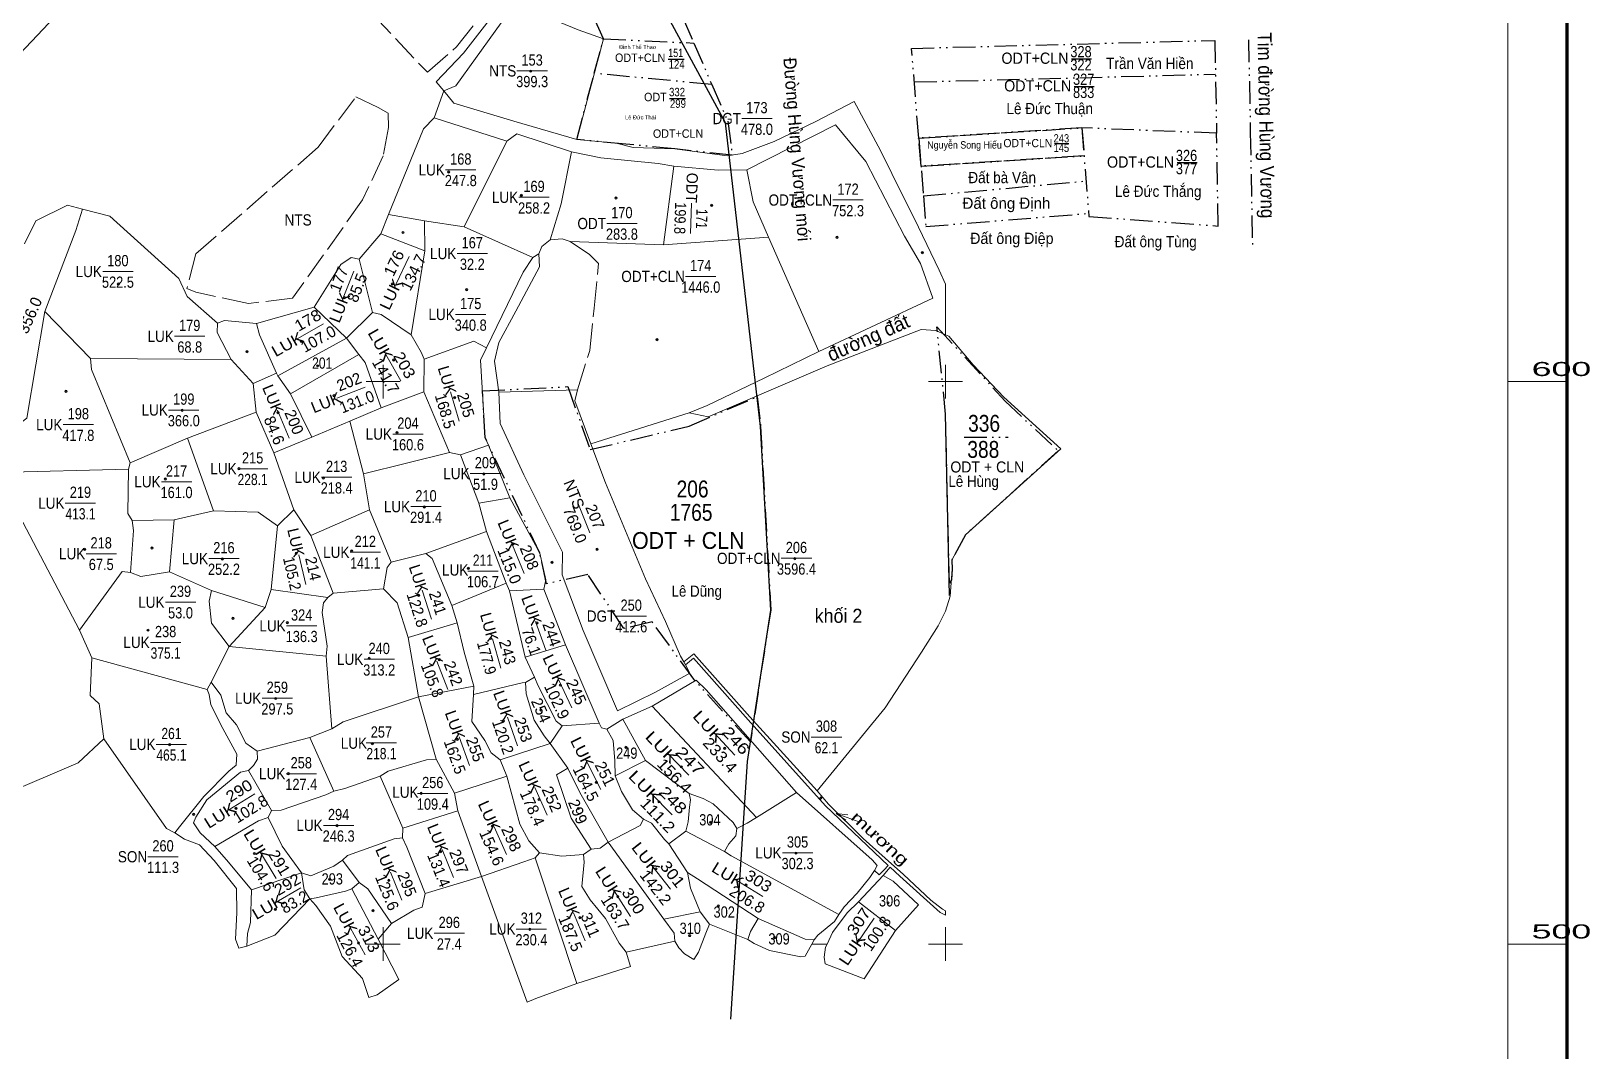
# Model space of a CAD drawing. Header units: metres. Extents: x 550890 to 551618, y 1839259 to 1840146.
# Drawn here: x 551337.4 to 551614.6, y 1839481 to 1839662.3 of the extents above; entities that cross this region are included whole.
import ezdxf
from ezdxf.enums import TextEntityAlignment as Align

# ---------------------------------------------------------------- set-up
doc = ezdxf.new("R2010")
doc.units = ezdxf.units.M
doc.header["$LTSCALE"] = 0.8
doc.header["$PDMODE"] = 32
doc.header["$PDSIZE"] = 0.4
doc.linetypes.add('DASH_DOUBLE_DOT', pattern=[9.2, 5, -1.2, 0.3, -1.2, 0.3, -1.2])
doc.linetypes.add('LONG_DASHED', pattern=[7.5, 6, -1.5])
for name, color, linetype, lineweight in [('10', 7, 'Continuous', 13), ('13', 7, 'Continuous', 13), ('18', 7, 'Continuous', 13), ('2', 7, 'DASH_DOUBLE_DOT', 25), ('23', 7, 'Continuous', 13), ('24', 7, 'Continuous', 13), ('31', 7, 'Continuous', 13), ('33', 7, 'LONG_DASHED', 13), ('49', 7, 'Continuous', 25), ('63', 7, 'Continuous', 13)]:
    doc.layers.add(name, color=color, linetype=linetype, lineweight=lineweight)
doc.layers.add('4', color=7, linetype='Continuous')
doc.layers.add('48', color=7, linetype='Continuous')

msp = doc.modelspace()

# ---------------------------------------------------------------- linework, layer by layer
at = {"layer": '10'}
for p, q in [((551422, 1839642.76), (551414.43, 1839627.53)), ((551449.83, 1839624.33), (551451.68, 1839638.31)), ((551400.95, 1839629.7), (551399.59, 1839626.3)), ((551400.95, 1839629.7), (551407.33, 1839628.6)), ((551407.33, 1839628.6), (551407.4, 1839623.29)), ((551414.43, 1839627.53), (551407.33, 1839628.6)), ((551399.59, 1839626.3), (551395.76, 1839621.79)), ((551407.4, 1839623.29), (551399.59, 1839626.3)), ((551426.62, 1839622.09), (551414.43, 1839627.53)), ((551404.97, 1839608.34), (551407.4, 1839623.29)), ((551449.83, 1839624.33), (551468.55, 1839625.72)), ((551477.47, 1839605.39), (551468.55, 1839625.72)), ((551398.09, 1839612.27), (551395.76, 1839621.79)), ((551339.86, 1839612.48), (551347.97, 1839604.1)), ((551387.71, 1839613.22), (551377.47, 1839610.35)), ((551387.71, 1839613.22), (551393.46, 1839607.75)), ((551393.46, 1839607.75), (551398.09, 1839612.27)), ((551393.46, 1839607.75), (551381.25, 1839601.06)), ((551393.46, 1839607.75), (551395.68, 1839604.8)), ((551347.97, 1839604.1), (551372.99, 1839603.91)), ((551376.88, 1839599.67), (551372.99, 1839603.91)), ((551395.68, 1839604.8), (551383.53, 1839597.82)), ((551407.3, 1839603.97), (551407.25, 1839598.18)), ((551381.25, 1839601.06), (551381.04, 1839601.51)), ((551381.25, 1839601.06), (551383.53, 1839597.82)), ((551407.25, 1839598.18), (551399.66, 1839595.37)), ((551411.81, 1839587.39), (551407.25, 1839598.18)), ((551383.53, 1839597.82), (551387.29, 1839590.16)), ((551399.66, 1839595.37), (551394.07, 1839592.98)), ((551377.4, 1839594.57), (551365.21, 1839589.97)), ((551377.4, 1839594.57), (551380.55, 1839587.36)), ((551394.07, 1839592.98), (551387.29, 1839590.16)), ((551396.51, 1839583.59), (551394.07, 1839592.98)), ((551454.4, 1839594.48), (551436.91, 1839588.94)), ((551365.21, 1839589.97), (551355.02, 1839585.58)), ((551369.82, 1839577.02), (551365.21, 1839589.97)), ((551380.55, 1839587.36), (551387.29, 1839590.16)), ((551384.1, 1839577.24), (551380.55, 1839587.36)), ((551396.51, 1839583.59), (551411.81, 1839587.39)), ((551411.81, 1839587.39), (551413.76, 1839586.96)), ((551413.76, 1839586.96), (551418.74, 1839588.73)), ((551354.74, 1839584.43), (551331.27, 1839583.86)), ((551355.02, 1839585.58), (551354.74, 1839584.43)), ((551413.76, 1839586.96), (551416.99, 1839578.4)), ((551331.27, 1839583.86), (551345.98, 1839555.8)), ((551396.51, 1839583.59), (551397.59, 1839577.23)), ((551416.99, 1839578.4), (551422.51, 1839579.34)), ((551381.19, 1839574.36), (551384.1, 1839577.24)), ((551387.13, 1839572.63), (551384.1, 1839577.24)), ((551397.59, 1839577.23), (551387.13, 1839572.63)), ((551401.45, 1839567.92), (551397.59, 1839577.23)), ((551416.99, 1839578.4), (551418.35, 1839573.34)), ((551362, 1839566.2), (551362.84, 1839575.42)), ((551381.19, 1839574.36), (551380.09, 1839563.04)), ((551418.35, 1839573.34), (551407.61, 1839569.45)), ((551418.35, 1839573.34), (551421.85, 1839564.16)), ((551391.1, 1839562.41), (551387.13, 1839572.63)), ((551401.45, 1839567.92), (551407.61, 1839569.45)), ((551369.46, 1839562.85), (551362, 1839566.2)), ((551379, 1839559.84), (551369.46, 1839562.85)), ((551379, 1839559.84), (551380.09, 1839563.04)), ((551380.09, 1839563.04), (551390.17, 1839561.64)), ((551421.85, 1839564.16), (551412.2, 1839560.2)), ((551421.85, 1839564.16), (551422.47, 1839562.83)), ((551422.47, 1839562.83), (551428.57, 1839563.1)), ((551372.6, 1839552.89), (551379, 1839559.84)), ((551412.2, 1839560.2), (551413.18, 1839557.12)), ((551413.18, 1839557.12), (551404.47, 1839554.5)), ((551406.31, 1839543.96), (551404.47, 1839554.5)), ((551389.87, 1839551.2), (551390.87, 1839538.28)), ((551432.41, 1839553.19), (551425.23, 1839551.03)), ((551416.11, 1839545.84), (551406.31, 1839543.96)), ((551416.06, 1839544.39), (551416.11, 1839545.84)), ((551426.89, 1839547.44), (551425.31, 1839546.5)), ((551406.31, 1839543.96), (551409.43, 1839532.9)), ((551446.65, 1839532.63), (551442.6, 1839540)), ((551466.38, 1839522.51), (551447.84, 1839542.32)), ((551438.44, 1839539.29), (551431.83, 1839538.79)), ((551377.57, 1839534.32), (551386.95, 1839536.76)), ((551429.72, 1839535.68), (551420.79, 1839532.77)), ((551409.43, 1839532.9), (551412.69, 1839526.85)), ((551420.79, 1839532.77), (551422.02, 1839529.84)), ((551446.65, 1839532.63), (551441.23, 1839529.91)), ((551454.44, 1839526.8), (551446.65, 1839532.63)), ((551380.17, 1839523.77), (551376.06, 1839530.88)), ((551403.52, 1839520.63), (551399.49, 1839529.86)), ((551412.69, 1839526.85), (551422.02, 1839529.84)), ((551473.52, 1839526.94), (551466.38, 1839522.51)), ((551379.55, 1839522.5), (551380.17, 1839523.77)), ((551417.5, 1839511.99), (551413.3, 1839523.72)), ((551403.52, 1839520.63), (551403.43, 1839518.9)), ((551449.89, 1839504.42), (551439.99, 1839518.11)), ((551450.81, 1839517.85), (551453.84, 1839520.1)), ((551454.1, 1839512.7), (551450.81, 1839517.85)), ((551453.84, 1839520.1), (551460.69, 1839516.44)), ((551427.78, 1839516.24), (551427.01, 1839515.36)), ((551427.01, 1839515.36), (551434.45, 1839493.02)), ((551435.64, 1839515.91), (551436.97, 1839516.86)), ((551385.48, 1839512.66), (551376.58, 1839509.62)), ((551399.14, 1839500.85), (551394.44, 1839509.81)), ((551407.46, 1839509), (551417.5, 1839511.99)), ((551386.95, 1839508.07), (551386.97, 1839508.07)), ((551449.89, 1839504.42), (551456.4, 1839505.75)), ((551458.06, 1839503.52), (551456.4, 1839505.75)), ((551399.14, 1839500.85), (551401.46, 1839503.69)), ((551464.83, 1839500.82), (551458.06, 1839503.52)), ((551443.23, 1839498.59), (551451.86, 1839500.51))]:
    msp.add_line(p, q, dxfattribs=at)
for points in [[(551400.95, 1839629.7), (551407.2, 1839644.98), (551409.07, 1839646.92)], [(551433.49, 1839640.85), (551431.67, 1839631.63), (551429.69, 1839625.21)], [(551464.7, 1839637.69), (551465.8, 1839632), (551468.55, 1839625.72)], [(551336.22, 1839624.53), (551338.22, 1839628.57), (551343.9, 1839631.36), (551346.55, 1839630.67)], [(551339.86, 1839612.48), (551345.35, 1839626.86), (551346.55, 1839630.67)], [(551346.55, 1839630.67), (551351.4, 1839629.4), (551363.64, 1839618.35), (551365.18, 1839615.15), (551370.57, 1839610.39)], [(551449.83, 1839624.33), (551433.26, 1839624.92), (551431.85, 1839625.38)], [(551395.76, 1839621.79), (551394.34, 1839622.05), (551392.45, 1839620.86), (551387.71, 1839613.22)], [(551325.88, 1839592.87), (551334.41, 1839591.78), (551336.62, 1839593.51), (551339.86, 1839612.48)], [(551398.09, 1839612.27), (551399.67, 1839611.97), (551404.97, 1839608.34)], [(551372.99, 1839603.91), (551370.46, 1839608.74), (551370.57, 1839610.39)], [(551370.57, 1839610.39), (551371.79, 1839610.87), (551377.47, 1839610.35)], [(551377.47, 1839610.35), (551377.99, 1839608.35), (551381.04, 1839601.51)], [(551404.97, 1839608.34), (551406.78, 1839605.24), (551407.3, 1839603.97)], [(551418.38, 1839606.04), (551416.11, 1839607.19), (551407.3, 1839603.97)], [(551355.02, 1839585.58), (551348.16, 1839602.15), (551347.97, 1839604.1)], [(551399.66, 1839595.37), (551396.79, 1839603.41), (551395.68, 1839604.8)], [(551381.04, 1839601.51), (551376.88, 1839599.67), (551377.4, 1839594.57)], [(551477.15, 1839527.27), (551489.25, 1839542.01), (551495.74, 1839551.89), (551498.68, 1839556.6), (551500.01, 1839559.2), (551500.85, 1839561.85), (551501.21, 1839566.68), (551501.11, 1839568.25), (551503.56, 1839572.78), (551520.48, 1839588.08)], [(551354.74, 1839584.43), (551354.61, 1839576.54), (551355.35, 1839575.29)], [(551355.35, 1839575.29), (551362.84, 1839575.42), (551369.82, 1839577.02)], [(551381.19, 1839574.36), (551377.78, 1839576.79), (551369.82, 1839577.02)], [(551355.09, 1839566.08), (551355.62, 1839573.55), (551355.35, 1839575.29)], [(551400.06, 1839563.18), (551400.73, 1839566.95), (551401.45, 1839567.92)], [(551407.61, 1839569.45), (551408.74, 1839568.55), (551412.2, 1839560.2)], [(551355.09, 1839566.08), (551353.62, 1839566.23), (551345.98, 1839555.8)], [(551362, 1839566.2), (551356.91, 1839565.33), (551355.09, 1839566.08)], [(551372.6, 1839552.89), (551369.48, 1839557.07), (551369.05, 1839560.98), (551369.46, 1839562.85)], [(551400.06, 1839563.18), (551391.1, 1839562.41), (551390.17, 1839561.64)], [(551400.06, 1839563.18), (551402.49, 1839560.67), (551404.47, 1839554.5)], [(551426.89, 1839547.44), (551425.23, 1839551.03), (551422.47, 1839562.83)], [(551390.17, 1839561.64), (551389.42, 1839560.69), (551389.14, 1839558.98), (551390.07, 1839552.98), (551389.87, 1839551.2)], [(551413.18, 1839557.12), (551414.43, 1839551.92), (551416.11, 1839545.84)], [(551345.98, 1839555.8), (551348.21, 1839550.92), (551368.72, 1839545.25)], [(551369.41, 1839546.54), (551372.6, 1839552.89), (551389.87, 1839551.2)], [(551348.21, 1839550.92), (551347.93, 1839544.18), (551349.51, 1839542.69), (551350.33, 1839536.47)], [(551416.06, 1839544.39), (551424.72, 1839546.43), (551425.31, 1839546.5)], [(551425.31, 1839546.5), (551425.42, 1839544.5), (551426.84, 1839539.81), (551428.61, 1839537.01), (551429.72, 1839535.68)], [(551431.83, 1839538.79), (551430.76, 1839539.66), (551427.59, 1839545.9), (551426.89, 1839547.44)], [(551390.87, 1839538.28), (551392.92, 1839539.5), (551406.31, 1839543.96)], [(551416.06, 1839544.39), (551415.8, 1839539.59), (551418.1, 1839536.22), (551419.22, 1839533.99), (551420.79, 1839532.77)], [(551390.87, 1839538.28), (551386.95, 1839536.76), (551391.26, 1839527.2)], [(551431.83, 1839538.79), (551429.72, 1839535.68), (551432.84, 1839531.27)], [(551441.23, 1839529.91), (551441.19, 1839532.6), (551440.91, 1839536.18), (551439.79, 1839538.21)], [(551319.71, 1839522.27), (551332.62, 1839526.6), (551345.79, 1839532.24), (551350.33, 1839536.47)], [(551362.95, 1839519.77), (551361.49, 1839520.57), (551350.33, 1839536.47)], [(551399.49, 1839529.86), (551400.91, 1839530.72), (551407.73, 1839532.74), (551409.43, 1839532.9)], [(551391.26, 1839527.2), (551393.16, 1839527.69), (551399.49, 1839529.86)], [(551422.02, 1839529.84), (551424.3, 1839521.33), (551425.93, 1839518.34), (551427.78, 1839516.24)], [(551432.84, 1839531.27), (551430.83, 1839530.11), (551433.41, 1839522.36), (551436.97, 1839516.86)], [(551439.99, 1839518.11), (551434.99, 1839526.94), (551432.84, 1839531.27)], [(551441.23, 1839529.91), (551442.38, 1839527.12), (551444.36, 1839523.85), (551446.29, 1839522.22)], [(551380.17, 1839523.77), (551381.88, 1839523.83), (551389.8, 1839526.52), (551391.26, 1839527.2)], [(551412.69, 1839526.85), (551413.3, 1839523.72), (551403.52, 1839520.63)], [(551454.44, 1839526.8), (551454.68, 1839525.67), (551454.46, 1839524.34), (551454.25, 1839521.76), (551453.84, 1839520.1)], [(551462.88, 1839520.58), (551462.25, 1839521.63), (551458.7, 1839524.96), (551456.89, 1839525.87), (551454.44, 1839526.8)], [(551379.55, 1839522.5), (551377.84, 1839521.91), (551370.06, 1839517.34)], [(551379.55, 1839522.5), (551382.04, 1839517.44), (551385.48, 1839512.66)], [(551446.29, 1839522.22), (551445.69, 1839521.09), (551439.99, 1839518.11)], [(551450.81, 1839517.85), (551450.05, 1839518.62), (551447.73, 1839521.52), (551446.29, 1839522.22)], [(551462.88, 1839520.58), (551462.73, 1839519.24), (551461.47, 1839517.85), (551460.69, 1839516.44)], [(551462.88, 1839520.58), (551464.74, 1839521.49), (551466.38, 1839522.51)], [(551403.43, 1839518.9), (551401.98, 1839518.73), (551393.68, 1839515.74), (551392.78, 1839514.92)], [(551407.46, 1839509), (551404.24, 1839517.21), (551403.43, 1839518.9)], [(551439.99, 1839518.11), (551438.59, 1839517.06), (551436.97, 1839516.86)], [(551427.01, 1839515.36), (551425.01, 1839514.62), (551417.5, 1839511.99)], [(551435.64, 1839515.91), (551431.77, 1839515.61), (551427.78, 1839516.24)], [(551443.23, 1839498.59), (551441.97, 1839500.19), (551439.52, 1839504.55), (551436.81, 1839507.87), (551435.31, 1839510.22), (551435.75, 1839514.58), (551435.64, 1839515.91)], [(551481.02, 1839505.24), (551461.9, 1839515.72), (551460.69, 1839516.44)], [(551392.78, 1839514.92), (551391.25, 1839513.85), (551387.16, 1839512.12), (551385.48, 1839512.66)], [(551386.97, 1839508.07), (551385.98, 1839509.64), (551385.48, 1839512.66)], [(551392.78, 1839514.92), (551395.75, 1839510.97), (551394.44, 1839509.81)], [(551456.4, 1839505.75), (551454.65, 1839509.94), (551454.1, 1839512.7)], [(551466.7, 1839504.57), (551455.89, 1839511.59), (551454.1, 1839512.7)], [(551386.97, 1839508.07), (551388.1, 1839508.24), (551393.3, 1839509.43), (551394.44, 1839509.81)], [(551401.46, 1839503.69), (551397.26, 1839509.85), (551395.75, 1839510.97)], [(551417.5, 1839511.99), (551425.61, 1839489.7), (551427.17, 1839490.32), (551434.45, 1839493.02)], [(551375.74, 1839499.62), (551380.76, 1839501.57), (551386.95, 1839508.07)], [(551399.14, 1839500.85), (551402.79, 1839493.72), (551398.92, 1839490.95), (551397.44, 1839490.49), (551396.88, 1839492.31), (551396.35, 1839493.91), (551392.71, 1839497.8), (551390.61, 1839503.16), (551388.01, 1839506.87), (551386.95, 1839508.07)], [(551407.46, 1839509), (551406.95, 1839506.57), (551405.43, 1839506.01), (551401.46, 1839503.69)], [(551495.19, 1839506.96), (551491.1, 1839502.4), (551484.53, 1839507.52)], [(551451.86, 1839500.51), (551451.75, 1839501.93), (551449.89, 1839504.42)], [(551464.83, 1839500.82), (551465.3, 1839502.22), (551466.7, 1839504.57)], [(551476.67, 1839500.76), (551475.02, 1839500.85), (551466.7, 1839504.57)], [(551451.86, 1839500.51), (551452.58, 1839499.34), (551453.56, 1839498.29), (551455.23, 1839497.24), (551456.07, 1839498.58), (551457.37, 1839501.97), (551458.06, 1839503.52)], [(551491.1, 1839502.4), (551485.53, 1839493.82), (551478.6, 1839496.5)], [(551443.23, 1839498.59), (551443.97, 1839495.99), (551434.45, 1839493.02)], [(551475.07, 1839497.85), (551474.26, 1839497.71), (551468.73, 1839498.87), (551465.97, 1839500.08), (551464.83, 1839500.82)]]:
    msp.add_lwpolyline(points, dxfattribs=at)
at = {"layer": '13'}
for p, q in [((551423.8, 1839655.26), (551429.2, 1839655.26)), ((551463.77, 1839646.78), (551469.17, 1839646.78)), ((551411.11, 1839637.66), (551416.51, 1839637.66)), ((551424.14, 1839632.78), (551429.54, 1839632.78)), ((551454.82, 1839631.74), (551454.64, 1839626.34)), ((551479.97, 1839632.3), (551485.37, 1839632.3)), ((551439.76, 1839628.13), (551445.16, 1839628.13)), ((551402.29, 1839617.38), (551404.63, 1839622.25)), ((551413.16, 1839622.78), (551418.56, 1839622.78)), ((551350.14, 1839619.59), (551355.54, 1839619.59)), ((551392.8, 1839614.61), (551394.77, 1839619.64)), ((551453.78, 1839618.71), (551459.18, 1839618.71)), ((551384.7, 1839607.63), (551389.4, 1839610.29)), ((551412.87, 1839611.95), (551418.27, 1839611.95)), ((551362.91, 1839608.06), (551368.31, 1839608.06)), ((551400.5, 1839604.83), (551403.15, 1839600.12)), ((551391.75, 1839597.05), (551396.78, 1839599.03)), ((551412, 1839598.18), (551413.53, 1839593)), ((551361.85, 1839594.96), (551367.25, 1839594.96)), ((551381.2, 1839594.95), (551383.27, 1839589.96)), ((551343.1, 1839592.36), (551348.5, 1839592.36)), ((551401.71, 1839590.68), (551407.11, 1839590.68)), ((551374.08, 1839584.51), (551379.48, 1839584.51)), ((551360.56, 1839582.2), (551365.96, 1839582.2)), ((551389.04, 1839583.01), (551394.44, 1839583.01)), ((551415.5, 1839583.66), (551420.9, 1839583.66)), ((551343.47, 1839578.4), (551348.87, 1839578.4)), ((551404.93, 1839577.78), (551410.33, 1839577.78)), ((551434.71, 1839578.13), (551436.74, 1839573.13)), ((551423.03, 1839570.9), (551425.08, 1839565.9)), ((551347.17, 1839569.4), (551352.57, 1839569.4)), ((551369, 1839568.55), (551374.4, 1839568.55)), ((551385.01, 1839569.18), (551386.23, 1839563.92)), ((551394.14, 1839569.66), (551399.54, 1839569.66)), ((551470.8, 1839568.59), (551476.2, 1839568.59)), ((551415.04, 1839566.33), (551420.44, 1839566.33)), ((551406.94, 1839562.94), (551408.6, 1839557.8)), ((551361.27, 1839560.8), (551366.67, 1839560.8)), ((551382.81, 1839556.59), (551388.21, 1839556.59)), ((551427.12, 1839557.35), (551428.95, 1839552.27)), ((551441.42, 1839558.32), (551446.82, 1839558.32)), ((551419.45, 1839554.28), (551420.9, 1839549.07)), ((551358.63, 1839553.64), (551364.03, 1839553.64)), ((551396.6, 1839550.64), (551402, 1839550.64)), ((551409.55, 1839550.31), (551411.51, 1839545.28)), ((551431.27, 1839546.9), (551433.55, 1839542)), ((551378.48, 1839543.72), (551383.88, 1839543.72)), ((551422.09, 1839540.37), (551423.88, 1839535.27)), ((551458.88, 1839537.56), (551462.52, 1839533.57)), ((551359.65, 1839535.51), (551365.05, 1839535.51)), ((551397, 1839535.77), (551402.4, 1839535.77)), ((551413.52, 1839536.87), (551415.33, 1839531.78)), ((551476.14, 1839536.81), (551481.54, 1839536.81)), ((551436.29, 1839532.29), (551438.71, 1839527.46)), ((551450.61, 1839533.88), (551454.38, 1839530.01)), ((551382.74, 1839530.3), (551388.14, 1839530.3)), ((551372.59, 1839523.87), (551377.17, 1839526.73)), ((551406.13, 1839526.79), (551411.53, 1839526.79)), ((551426.95, 1839527.87), (551429.16, 1839522.94)), ((551447.62, 1839526.86), (551451.38, 1839522.99)), ((551389.39, 1839521.11), (551394.79, 1839521.11)), ((551419.74, 1839520.82), (551421.95, 1839515.9)), ((551358.17, 1839515.54), (551363.57, 1839515.54)), ((551378.18, 1839516.31), (551380.98, 1839511.69)), ((551410.5, 1839516.83), (551412.52, 1839511.82)), ((551470.99, 1839516.22), (551476.39, 1839516.22)), ((551401.29, 1839512.8), (551403.33, 1839507.8)), ((551447.79, 1839513.99), (551451.12, 1839509.74)), ((551380.7, 1839507.29), (551385.36, 1839510.01)), ((551441.06, 1839509.44), (551443.96, 1839504.89)), ((551462.9, 1839511.31), (551467.5, 1839508.48)), ((551433.85, 1839505.54), (551435.94, 1839500.56)), ((551484.31, 1839500.14), (551487.33, 1839504.62)), ((551394.22, 1839502.84), (551396.78, 1839498.09)), ((551409.06, 1839501.92), (551414.46, 1839501.92)), ((551423.67, 1839502.67), (551429.07, 1839502.67))]:
    msp.add_line(p, q, dxfattribs=at)
for p in [(551426.22, 1839655.2), (551411.67, 1839637.29), (551424.59, 1839633.13), (551441.4, 1839632.64), (551458.42, 1839631.36), (551403.52, 1839626.52), (551480.71, 1839625.65), (551495.9, 1839622.92), (551352.92, 1839617.37), (551401.64, 1839617.38), (551393.11, 1839614.94), (551414.84, 1839616.36), (551385.46, 1839607.18), (551448.71, 1839607.45), (551375.8, 1839605.31), (551401.86, 1839603.87), (551388.34, 1839602.82), (551343.6, 1839598.26), (551391.28, 1839597.53), (551412.7, 1839597.14), (551364.26, 1839594.9), (551381.3, 1839594.48), (551402.46, 1839590.93), (551374.35, 1839584.53), (551361.26, 1839582.68), (551389.38, 1839582.87), (551417.91, 1839583.6), (551407.34, 1839577.72), (551346.91, 1839570.2), (551358.89, 1839570.41), (551423.08, 1839571.14), (551438.05, 1839570.21), (551371.41, 1839568.48), (551384.53, 1839569.49), (551394.42, 1839569.87), (551430.04, 1839567.89), (551473.21, 1839568.52), (551415.15, 1839566.81), (551406.31, 1839562.02), (551373.3, 1839557.9), (551382.98, 1839557.16), (551427.35, 1839557.1), (551358.2, 1839555.81), (551419.15, 1839554.34), (551397.51, 1839550.81), (551409.98, 1839550.58), (551431.52, 1839546.04), (551380.89, 1839543.66), (551428.04, 1839541.6), (551421.36, 1839539.68), (551362.06, 1839535.44), (551398.06, 1839535.63), (551413.21, 1839536.4), (551443.18, 1839534.99), (551460.75, 1839534.79), (551453.04, 1839531.52), (551383.13, 1839530.31), (551437.89, 1839528.77), (551406.76, 1839526.8), (551477.83, 1839525.96), (551373.84, 1839524.15), (551427.71, 1839525.71), (551434.71, 1839524.11), (551449.05, 1839525.29), (551366.29, 1839523.05), (551391.8, 1839521.05), (551419.39, 1839520.97), (551458.22, 1839521.65), (551377.08, 1839516.1), (551410.24, 1839516.41), (551473.4, 1839516.16), (551448.54, 1839513.38), (551390.5, 1839511.52), (551401.01, 1839511.34), (551464.51, 1839510.49), (551441.73, 1839508.41), (551459.62, 1839506.8), (551489.79, 1839507.33), (551380.81, 1839506.18), (551398.2, 1839505.94), (551434.98, 1839504.7), (551426.08, 1839502.61), (551454.49, 1839501.52), (551469.63, 1839501.16), (551395.62, 1839500.21), (551484.64, 1839500.71)]:
    msp.add_point(p, dxfattribs=at)
at = {"layer": '18'}
msp.add_line((551480.56, 1839523.19), (551484.44, 1839521.81), dxfattribs=at)
msp.add_lwpolyline([(551482.28, 1839522.05), (551480.56, 1839523.19), (551482.61, 1839522.99)], dxfattribs=at)
at = {"layer": '2'}
for p, q in [((551450.43, 1839671.32), (551455.25, 1839660.21)), ((551439.17, 1839660.96), (551435.18, 1839669.85)), ((551553.89, 1839660.78), (551554.2, 1839644.28)), ((551450.67, 1839657.35), (551453.55, 1839657.35)), ((551522.4, 1839657.4), (551525.95, 1839657.4)), ((551494.45, 1839653.28), (551548, 1839654.67)), ((551522.88, 1839652.49), (551526.43, 1839652.49)), ((551450.91, 1839650.37), (551453.79, 1839650.37)), ((551554.2, 1839644.28), (551554.59, 1839623.75)), ((551495.68, 1839638.31), (551524.66, 1839640.15)), ((551519.36, 1839642.34), (551521.95, 1839642.34)), ((551541.17, 1839638.94), (551544.72, 1839638.94)), ((551496.06, 1839633.02), (551525.03, 1839635.68)), ((551503.32, 1839590.14), (551511.13, 1839590.14))]:
    msp.add_line(p, q, dxfattribs=at)
at = {"layer": '2', "linetype": 'Continuous'}
msp.add_lwpolyline([(551461.81, 1839486.66), (551464.76, 1839532.45), (551468.92, 1839559.4), (551467.13, 1839592.05), (551460.86, 1839645.99), (551445.03, 1839675.24), (551443.94, 1839723.78), (551438.57, 1839772.51), (551448.98, 1839814.54), (551443.01, 1839878.23), (551418.07, 1839881.03), (551417.51, 1839889.51), (551436.5, 1839902.05), (551424.62, 1839987.08), (551434.21, 1839998.79), (551424.17, 1840026.23), (551416.51, 1840075.76), (551407.98, 1840118.08)], dxfattribs=at)
at = {"layer": '2'}
for points in [[(551439.17, 1839660.96), (551455.25, 1839660.21), (551458.45, 1839652.82), (551437.54, 1839654.82)], [(551547.89, 1839660.67), (551548.2, 1839644.17), (551524.27, 1839645.13), (551495.24, 1839643.29), (551493.97, 1839659.26)], [(551524.27, 1839645.12), (551524.66, 1839640.14), (551495.68, 1839638.31), (551495.19, 1839643.29)], [(551417.64, 1839598.34), (551432.82, 1839599.11), (551436.82, 1839587.91), (551454.42, 1839592.11), (551466.52, 1839597.34), (551467.13, 1839592.05), (551468.92, 1839559.4), (551465.3, 1839535.94), (551455.22, 1839547.11), (551447.82, 1839557.31), (551442.82, 1839556.11), (551436.42, 1839565.71), (551429.06, 1839564.05), (551427.86, 1839569.5), (551418.16, 1839590.03)]]:
    msp.add_lwpolyline(points, close=True, dxfattribs=at)
for points in [[(551458.45, 1839652.82), (551461.28, 1839646.29), (551462.07, 1839640.25), (551451.88, 1839641.39), (551443.15, 1839642.22), (551434.42, 1839643.06), (551437.54, 1839654.82)], [(551495.24, 1839643.29), (551495.71, 1839637.5), (551496.06, 1839633.02), (551496.5, 1839627.59), (551525.4, 1839629.92)], [(551524.23, 1839645.13), (551525.5, 1839629.38), (551548.51, 1839627.67), (551548.2, 1839644.17)], [(551500.68, 1839564.16), (551500.01, 1839594.2), (551498.48, 1839609.75)], [(551498.48, 1839609.75), (551510.62, 1839596.51), (551520.02, 1839587.71), (551503.56, 1839572.78), (551501.11, 1839568.25), (551501.21, 1839566.68), (551501.07, 1839564.76), (551500.68, 1839564.16)]]:
    msp.add_lwpolyline(points, dxfattribs=at)
at = {"layer": '23'}
for p, q in [((551410.81, 1839651.73), (551409.07, 1839646.92)), ((551409.07, 1839646.92), (551422, 1839642.76)), ((551426.62, 1839622.09), (551427.7, 1839622.74)), ((551418.74, 1839588.73), (551422.51, 1839579.34)), ((551428.57, 1839563.1), (551432.41, 1839553.19)), ((551438.44, 1839539.29), (551432.41, 1839553.19)), ((551439.79, 1839538.21), (551442.6, 1839540)), ((551442.6, 1839540), (551447.84, 1839542.32))]:
    msp.add_line(p, q, dxfattribs=at)
for points in [[(551315.99, 1839701.89), (551353.29, 1839679.65), (551341.58, 1839664.79), (551329.26, 1839651.81), (551325.29, 1839647.43), (551325.17, 1839647.25), (551322.34, 1839642.25), (551322.23, 1839641.96), (551321.37, 1839637.76)], [(551434.42, 1839643.06), (551441.45, 1839642.42), (551444.43, 1839641.65), (551451.88, 1839641.39), (551461.19, 1839640.17), (551463.82, 1839640.54), (551469.51, 1839642.72), (551477.04, 1839646.3), (551483.74, 1839649.82), (551488.42, 1839641.1)], [(551464.7, 1839637.69), (551480.45, 1839645.65), (551485.82, 1839639.14), (551492.72, 1839625.84), (551495.56, 1839621), (551497.77, 1839614.86), (551477.47, 1839605.39)], [(551422, 1839642.76), (551423.78, 1839644.04), (551433.49, 1839640.85)], [(551433.49, 1839640.85), (551438.68, 1839639.78), (551448.88, 1839638.76), (551451.68, 1839638.31)], [(551488.42, 1839641.1), (551490.47, 1839637.02), (551492.56, 1839632.7), (551494.92, 1839628.13), (551495.19, 1839627.49), (551498.85, 1839619.83), (551500, 1839617.33)], [(551464.7, 1839637.69), (551459.6, 1839637.6), (551451.68, 1839638.31)], [(551418.38, 1839606.04), (551424.92, 1839619.45), (551426.62, 1839622.09)], [(551500, 1839608.33), (551498.29, 1839609.07), (551495.68, 1839609.26), (551478.96, 1839602.8), (551457.82, 1839593.74), (551454.4, 1839594.48)], [(551500, 1839608.33), (551500.58, 1839608.08), (551504.93, 1839602.97), (551510.35, 1839597.24), (551520.48, 1839588.08)], [(551418.38, 1839606.04), (551417.29, 1839603.83), (551418.16, 1839590.03), (551418.74, 1839588.73)], [(551477.47, 1839605.39), (551467.77, 1839600.65), (551457.61, 1839595.75), (551454.4, 1839594.48)], [(551422.51, 1839579.34), (551427.86, 1839569.5), (551428.91, 1839564.75), (551428.57, 1839563.1)], [(551447.84, 1839542.32), (551455.68, 1839546.91), (551457.42, 1839545.23), (551473.52, 1839526.94)], [(551439.79, 1839538.21), (551438.83, 1839538.46), (551438.44, 1839539.29)], [(551487.39, 1839513.07), (551487.82, 1839513.97), (551486.97, 1839514.98), (551473.52, 1839526.94)]]:
    msp.add_lwpolyline(points, dxfattribs=at)
at = {"layer": '24'}
for p, q in [((551500, 1839608.33), (551500, 1839617.33)), ((551500, 1839505.14), (551500, 1839505.89)), ((551476.25, 1839500), (551478.93, 1839500))]:
    msp.add_line(p, q, dxfattribs=at)
at = {"layer": '31'}
for p, q in [((551431.85, 1839625.38), (551429.69, 1839625.21)), ((551453.45, 1839550.17), (551453.78, 1839549.67)), ((551368.72, 1839545.25), (551369.41, 1839546.54)), ((551484.53, 1839507.52), (551488.91, 1839512.2)), ((551476.25, 1839500), (551475.07, 1839497.85)), ((551476.25, 1839500), (551476.67, 1839500.76))]:
    msp.add_line(p, q, dxfattribs=at)
for points in [[(551410.81, 1839651.73), (551409.4, 1839653.29), (551414.29, 1839658.41), (551421.33, 1839667.46), (551408.09, 1839691.11)], [(551434.65, 1839662.57), (551423.44, 1839667.18), (551412.9, 1839652.57), (551410.81, 1839651.73)], [(551434.65, 1839662.57), (551439.17, 1839660.96), (551434.42, 1839643.06)], [(551410.81, 1839651.73), (551412.59, 1839649.54), (551423.22, 1839646.32), (551434.42, 1839643.06)], [(551429.69, 1839625.21), (551428.2, 1839624.02), (551427.7, 1839622.74)], [(551427.7, 1839622.74), (551427.79, 1839620.41), (551423.57, 1839612.54), (551420.6, 1839606.96), (551419.79, 1839603.65), (551420.55, 1839598.14)], [(551436.91, 1839588.94), (551434.06, 1839596.57), (551434.57, 1839598.57), (551420.55, 1839598.14)], [(551453.78, 1839549.67), (551454.55, 1839548.19), (551448.45, 1839544.82), (551441.68, 1839541.5), (551435.59, 1839555.73), (551431.83, 1839565.64), (551431.9, 1839569.7), (551424.99, 1839583.45), (551420.79, 1839592.54), (551420.55, 1839598.14)], [(551453.45, 1839550.17), (551452.86, 1839551.17), (551450.2, 1839557.33), (551446.66, 1839564.97), (551439.51, 1839582), (551436.91, 1839588.94)], [(551453.45, 1839550.17), (551455.23, 1839551.6), (551465.21, 1839540.43), (551477.15, 1839527.27)], [(551453.78, 1839549.67), (551455.19, 1839550.81), (551464.93, 1839539.87), (551478.64, 1839524.57), (551489.8, 1839513.99), (551489.07, 1839513.18), (551488.23, 1839512.34), (551487.39, 1839513.07)], [(551369.41, 1839546.54), (551371.15, 1839544.26), (551372.08, 1839541.13), (551373.94, 1839538.97), (551375.57, 1839535.71), (551377.57, 1839534.32)], [(551368.72, 1839545.25), (551369.06, 1839544.35), (551369.38, 1839542.53), (551371.49, 1839538.36), (551374, 1839533.75), (551373.85, 1839531.82), (551372.58, 1839530.73), (551368.13, 1839526.24), (551363.8, 1839520.85), (551362.95, 1839519.77)], [(551376.06, 1839530.88), (551376.97, 1839531.76), (551377.67, 1839532.9), (551377.57, 1839534.32)], [(551376.06, 1839530.88), (551374.65, 1839530.59), (551368.67, 1839525.62), (551366.68, 1839522.54), (551366.29, 1839521.53), (551367.44, 1839519.78), (551370.06, 1839517.34)], [(551500, 1839505.89), (551499.47, 1839506.2), (551497.41, 1839507.81), (551492.5, 1839512.39), (551489.28, 1839515.25), (551485.37, 1839518.8), (551479.17, 1839524.89), (551477.15, 1839527.27)], [(551375.74, 1839499.62), (551374.34, 1839499.26), (551373.73, 1839500.89), (551374.01, 1839505.57), (551373.94, 1839509.88), (551369.98, 1839514.89), (551367.33, 1839517.67), (551364.67, 1839518.65), (551362.95, 1839519.77)], [(551376.58, 1839509.62), (551372.53, 1839514.57), (551370.06, 1839517.34)], [(551481.02, 1839505.24), (551481.98, 1839506.6), (551484.3, 1839509.05), (551486.55, 1839511.83), (551487.39, 1839513.07)], [(551488.91, 1839512.2), (551490.14, 1839513.7), (551491.86, 1839512.09), (551499.07, 1839505.62), (551500, 1839505.14)], [(551488.91, 1839512.2), (551490.72, 1839511.18), (551495.19, 1839506.96)], [(551376.58, 1839509.62), (551376.41, 1839503.84), (551375.9, 1839501.87), (551375.74, 1839499.62)], [(551484.53, 1839507.52), (551482.53, 1839505.53), (551479.92, 1839502.09), (551478.93, 1839500)], [(551476.67, 1839500.76), (551477.31, 1839501.56), (551480.27, 1839504.01), (551481.02, 1839505.24)], [(551478.93, 1839500), (551478.68, 1839499.48), (551478.4, 1839497.67), (551478.6, 1839496.5)]]:
    msp.add_lwpolyline(points, dxfattribs=at)
at = {"layer": '33'}
for p, q in [((551436.76, 1839605.56), (551437.51, 1839613.06)), ((551434.57, 1839598.57), (551436.76, 1839605.56))]:
    msp.add_line(p, q, dxfattribs=at)
for points in [[(551398.07, 1839665.37), (551407.86, 1839655), (551413.03, 1839659.51), (551419.39, 1839667.63)], [(551366.72, 1839622.74), (551388.43, 1839641.68), (551395.17, 1839650.64)], [(551395.17, 1839650.64), (551399.11, 1839648.75), (551400.88, 1839647.73), (551400.93, 1839645.2), (551400.02, 1839640.13), (551396.35, 1839632.31), (551383.88, 1839614.83), (551376.04, 1839613.91), (551366.72, 1839615.9)], [(551437.51, 1839613.06), (551438.29, 1839621.01), (551436.68, 1839622.62), (551433.26, 1839624.92)], [(551366.72, 1839622.74), (551365.1, 1839616.58), (551366.72, 1839615.9)]]:
    msp.add_lwpolyline(points, dxfattribs=at)
at = {"layer": '49'}
msp.add_line((551500.73, 1839561.96), (551500.01, 1839594.2), dxfattribs=at)
at = {"layer": '63'}
for p, q in [((551400, 1839597), (551400, 1839603)), ((551500, 1839597), (551500, 1839603)), ((551397, 1839600), (551403, 1839600)), ((551497, 1839600), (551503, 1839600)), ((551600, 1839600), (551610.5, 1839600)), ((551400, 1839497), (551400, 1839503)), ((551500, 1839497), (551500, 1839503)), ((551397, 1839500), (551403, 1839500)), ((551497, 1839500), (551503, 1839500)), ((551600, 1839500), (551610.5, 1839500))]:
    msp.add_line(p, q, dxfattribs=at)
at = {"layer": '63', "lineweight": 158}
msp.add_lwpolyline([(550889.5, 1840110.5), (551610.5, 1840110.5), (551610.5, 1839389.5), (550889.5, 1839389.5)], close=True, dxfattribs=at)
at = {"layer": '63'}
msp.add_lwpolyline([(551383.96, 1840100), (551600, 1840100), (551600, 1839400), (550900, 1839400), (550900, 1840100), (551379.89, 1840100)], dxfattribs=at)

# ---------------------------------------------------------------- texts
at = {"layer": '10', "width": 0.95}
msp.add_text('ODT+CLN', height=1.5, dxfattribs=at).set_placement((551456.92, 1839643.36), align=Align.RIGHT)
at = {"layer": '13'}
for s, width, p in [('153', 0.85, (551426.49, 1839656.19)), ('173', 0.85, (551466.46, 1839647.72)), ('168', 0.85, (551413.81, 1839638.59)), ('169', 0.85, (551426.83, 1839633.72)), ('172', 0.85, (551482.67, 1839633.23)), ('170', 0.85, (551442.45, 1839629.06)), ('167', 0.85, (551415.85, 1839623.71)), ('180', 0.85, (551352.83, 1839620.52)), ('174', 0.85, (551456.47, 1839619.65)), ('175', 0.85, (551415.57, 1839612.89)), ('179', 0.85, (551365.6, 1839609)), ('201', 0.8, (551389.16, 1839602.3)), ('199', 0.85, (551364.55, 1839595.9)), ('198', 0.85, (551345.8, 1839593.3)), ('204', 0.85, (551404.41, 1839591.62)), ('215', 0.85, (551376.79, 1839585.45)), ('217', 0.85, (551363.26, 1839583.13)), ('213', 0.85, (551391.73, 1839583.94)), ('209', 0.85, (551418.19, 1839584.6)), ('219', 0.85, (551346.17, 1839579.34)), ('210', 0.85, (551407.62, 1839578.71)), ('218', 0.85, (551349.86, 1839570.34)), ('216', 0.85, (551371.69, 1839569.48)), ('212', 0.85, (551396.83, 1839570.6)), ('206', 0.85, (551473.49, 1839569.52)), ('211', 0.8, (551417.74, 1839567.26)), ('239', 0.85, (551363.96, 1839561.73)), ('324', 0.85, (551385.51, 1839557.52)), ('250', 0.85, (551444.11, 1839559.26)), ('238', 0.85, (551361.32, 1839554.57)), ('240', 0.85, (551399.3, 1839551.57)), ('259', 0.85, (551381.18, 1839544.66)), ('261', 0.8, (551362.35, 1839536.44)), ('257', 0.85, (551399.69, 1839536.71)), ('308', 0.85, (551478.83, 1839537.75)), ('249', 0.85, (551443.32, 1839532.95)), ('258', 0.85, (551385.44, 1839531.24)), ('256', 0.85, (551408.82, 1839527.73)), ('294', 0.85, (551392.08, 1839522.04)), ('304', 0.85, (551458.1, 1839521.1)), ('260', 0.85, (551360.86, 1839516.47)), ('305', 0.85, (551473.69, 1839517.16)), ('293', 0.85, (551390.95, 1839510.59)), ('302', 0.85, (551460.65, 1839504.7)), ('306', 0.85, (551490.06, 1839506.69)), ('296', 0.85, (551411.76, 1839502.86)), ('312', 0.85, (551426.36, 1839503.61)), ('310', 0.85, (551454.61, 1839501.81)), ('309', 0.85, (551470.4, 1839499.93))]:
    msp.add_text(s, height=2, dxfattribs=dict(at, width=width)).set_placement(p, align=Align.CENTER)
for s, height, rotation, width, p in [('171', 1.99, 268.089, 0.8, (551455.66, 1839628.98)), ('176', 2, 64.311, 1.05, (551402.83, 1839620.65)), ('178', 1.99, 29.513, 1.1, (551387.09, 1839610.05)), ('203', 2, 299.422, 1.1, (551402.92, 1839602.45)), ('214', 2, 283.008, 0.95, (551386.58, 1839566.54)), ('241', 2, 287.922, 0.95, (551408.75, 1839560.35)), ('245', 2, 295.04, 1.05, (551433.45, 1839544.42)), ('246', 2, 312.355, 1.25, (551462.01, 1839535.52)), ('247', 2, 314.2, 1.3, (551453.84, 1839531.9)), ('290', 2, 31.894, 1.1, (551374.91, 1839526.42)), ('252', 2, 294.189, 1.05, (551429.09, 1839525.38)), ('248', 2, 314.149, 1.25, (551450.84, 1839524.89)), ('298', 2, 294.168, 1.05, (551421.88, 1839518.34)), ('291', 2, 301.283, 1.05, (551380.7, 1839513.97)), ('292', 1.99, 30.23, 1.1, (551383.46, 1839509.75)), ('301', 2, 308.137, 1.15, (551450.68, 1839511.82)), ('303', 2, 328.419, 1.1, (551466.22, 1839510.38)), ('300', 2, 302.499, 1.1, (551443.64, 1839507.14)), ('307', 2, 56.055, 1.15, (551485.41, 1839503.46)), ('313', 2, 298.326, 1.1, (551396.58, 1839500.43))]:
    msp.add_text(s, height=height, rotation=rotation, dxfattribs=dict(at, width=width)).set_placement(p, align=Align.CENTER)
for s, rotation, p in [('177', 68.662, (551393.05, 1839617.82)), ('202', 21.508, (551394.29, 1839599.05)), ('205', 286.476, (551413.74, 1839595.57)), ('200', 292.542, (551383.25, 1839592.44)), ('207', 292.108, (551436.74, 1839575.61)), ('208', 292.297, (551425.08, 1839568.37)), ('244', 289.818, (551429.03, 1839554.79)), ('243', 285.477, (551421.15, 1839551.66)), ('242', 291.23, (551411.54, 1839547.77)), ('254', 294.202, (551427.15, 1839541.15)), ('253', 289.309, (551423.98, 1839537.8)), ('255', 289.623, (551415.43, 1839534.3)), ('251', 296.589, (551438.56, 1839529.84)), ('299', 292.715, (551433.69, 1839523.17)), ('297', 291.936, (551412.53, 1839514.3)), ('295', 292.187, (551403.33, 1839510.28)), ('311', 292.855, (551435.92, 1839503.02))]:
    msp.add_text(s, height=2, rotation=rotation, dxfattribs=at).set_placement(p, align=Align.CENTER)
at = {"layer": '18', "width": 1.45}
msp.add_text('mương', height=2, rotation=317.636, dxfattribs=at).set_placement((551487.68, 1839518.05), align=Align.CENTER)
at = {"layer": '2'}
for s, height, rotation, width, p in [('Tim đường Hùng Vương', 2.5, 271.076, 0.9, (551555.79, 1839645.55)), ('Đường Hùng Vương mới', 2.3, 274.561, 0.95, (551472.46, 1839641.2))]:
    msp.add_text(s, height=height, rotation=rotation, dxfattribs=dict(at, width=width)).set_placement(p, align=Align.CENTER)
for s, height, width, p in [('Đinh Thế Thao', 0.72, 0.9, (551448.5, 1839659.14)), ('ODT+CLN', 1.5, 0.95, (551450.18, 1839656.84)), ('NTS', 2, 0.9, (551423.67, 1839654.26)), ('ODT', 1.5, 0.95, (551450.42, 1839649.86)), ('Lê Đức Thái', 0.72, 0.95, (551448.5, 1839646.63)), ('DGT', 2, 0.9, (551463.64, 1839645.78)), ('LUK', 2, 0.9, (551410.98, 1839636.66)), ('LUK', 2, 0.9, (551424.01, 1839631.78)), ('ODT+CLN', 2, 0.9, (551479.84, 1839631.29)), ('NTS', 2, 0.9, (551387.29, 1839627.76)), ('ODT', 2, 0.9, (551439.63, 1839627.12)), ('LUK', 2, 0.9, (551413.02, 1839621.78)), ('LUK', 2, 0.9, (551350, 1839618.59)), ('ODT+CLN', 2, 0.9, (551453.65, 1839617.71)), ('LUK', 2, 0.9, (551412.74, 1839610.95)), ('LUK', 2, 0.9, (551362.78, 1839607.06)), ('LUK', 2, 0.9, (551361.72, 1839593.96)), ('LUK', 2, 0.9, (551342.97, 1839591.36)), ('LUK', 2, 0.9, (551401.58, 1839589.68)), ('LUK', 2, 0.9, (551373.95, 1839583.51)), ('LUK', 2, 0.9, (551415.37, 1839582.66)), ('LUK', 2, 0.9, (551360.43, 1839581.2)), ('LUK', 2, 0.9, (551388.91, 1839582.01)), ('LUK', 2, 0.9, (551343.34, 1839577.4)), ('LUK', 2, 0.9, (551404.8, 1839576.78)), ('LUK', 2, 0.9, (551347.04, 1839568.4)), ('LUK', 2, 0.9, (551394.01, 1839568.66)), ('LUK', 2, 0.9, (551368.87, 1839567.54)), ('ODT+CLN', 2, 0.9, (551470.67, 1839567.58)), ('LUK', 2, 0.9, (551415.15, 1839565.51)), ('LUK', 2, 0.9, (551361.13, 1839559.79)), ('DGT', 2, 0.9, (551441.29, 1839557.32)), ('LUK', 2, 0.9, (551382.68, 1839555.58)), ('LUK', 2, 0.9, (551358.49, 1839552.64)), ('LUK', 2, 0.9, (551396.47, 1839549.64)), ('LUK', 2, 0.9, (551378.35, 1839542.72)), ('SON', 2, 0.9, (551476.01, 1839535.81)), ('LUK', 2, 0.9, (551359.52, 1839534.5)), ('LUK', 2, 0.9, (551397.15, 1839534.73)), ('LUK', 2, 0.9, (551382.61, 1839529.3)), ('LUK', 2, 0.9, (551406.3, 1839526.01)), ('LUK', 2, 0.9, (551389.26, 1839520.11)), ('SON', 2, 0.9, (551358.04, 1839514.53)), ('LUK', 2, 0.9, (551470.86, 1839515.22)), ('LUK', 2, 0.9, (551408.93, 1839500.92)), ('LUK', 2, 0.9, (551423.54, 1839501.67))]:
    msp.add_text(s, height=height, dxfattribs=dict(at, width=width)).set_placement(p, align=Align.RIGHT)
for s, height, width, p in [('151', 1.5, 0.8, (551452.02, 1839657.72)), ('328', 2, 0.85, (551524.09, 1839657.68)), ('124', 1.5, 0.85, (551452.19, 1839655.67)), ('ODT+CLN', 2, 0.95, (551515.91, 1839656.51)), ('322', 2, 0.85, (551524.09, 1839655.34)), ('Trần Văn Hiền', 2, 0.9, (551536.33, 1839655.58)), ('ODT+CLN', 2, 0.95, (551516.39, 1839651.6)), ('327', 2, 0.85, (551524.57, 1839652.77)), ('332', 1.5, 0.85, (551452.26, 1839650.74)), ('833', 2, 0.85, (551524.57, 1839650.43)), ('299', 1.5, 0.85, (551452.42, 1839648.69)), ('Lê Đức Thuận', 2, 0.9, (551518.53, 1839647.56)), ('Nguyễn Song Hiếu', 1.312, 0.9, (551503.38, 1839641.44)), ('ODT+CLN', 1.458, 0.95, (551514.64, 1839641.69)), ('243', 1.46, 0.85, (551520.6, 1839642.54)), ('145', 1.46, 0.85, (551520.59, 1839640.84)), ('ODT+CLN', 2, 0.95, (551534.68, 1839638.05)), ('326', 2, 0.85, (551542.86, 1839639.22)), ('Đất bà Vân', 2, 0.9, (551510.08, 1839635.29)), ('377', 2, 0.85, (551542.86, 1839636.88)), ('Lê Đức Thắng', 2, 0.9, (551537.82, 1839632.85)), ('Đất ông Điệp', 2, 0.95, (551511.79, 1839624.48)), ('Đất ông Tùng', 2, 0.9, (551537.38, 1839623.9)), ('336', 3, 0.85, (551506.86, 1839591.09)), ('388', 3, 0.85, (551506.72, 1839586.45)), ('ODT + CLN', 1.968, 0.95, (551507.43, 1839583.85)), ('206', 3, 0.85, (551455.02, 1839579.42)), ('Lê Hùng', 1.97, 0.9, (551505, 1839581.29)), ('1765', 3, 0.85, (551454.77, 1839575.26)), ('ODT + CLN', 3, 0.95, (551454.26, 1839570.26)), ('Lê Dũng', 1.97, 0.9, (551455.76, 1839561.77))]:
    msp.add_text(s, height=height, dxfattribs=dict(at, width=width)).set_placement(p, align=Align.CENTER)
for s, height, rotation, width, p in [('ODT', 1.99, 268.089, 0.95, (551453.82, 1839631.84)), ('LUK', 2, 64.311, 1.1, (551403.55, 1839617.7)), ('LUK', 2, 68.662, 1.05, (551394.2, 1839615.37)), ('LUK', 2, 299.422, 1.15, (551400.13, 1839603.46)), ('LUK', 1.99, 29.513, 1.15, (551386.06, 1839607.25)), ('LUK', 2, 292.542, 1.05, (551380.54, 1839593.93)), ('LUK', 2, 21.508, 1.05, (551392.74, 1839596.36)), ('LUK', 2, 292.297, 1.05, (551422.37, 1839569.89)), ('LUK', 2, 289.818, 1.05, (551426.37, 1839556.45)), ('LUK', 2, 291.23, 1.05, (551408.86, 1839549.34)), ('LUK', 2, 295.04, 1.1, (551430.7, 1839545.75)), ('LUK', 2, 289.309, 1.05, (551421.34, 1839539.51)), ('LUK', 2, 289.623, 1.05, (551412.77, 1839535.98)), ('LUK', 2, 312.355, 1.25, (551459.28, 1839535.63)), ('LUK', 2, 314.2, 1.3, (551451.16, 1839531.87)), ('LUK', 2, 296.589, 1.1, (551435.78, 1839531.07)), ('LUK', 2, 294.189, 1.1, (551426.35, 1839526.75)), ('LUK', 2, 314.149, 1.3, (551448.16, 1839524.87)), ('LUK', 2, 31.894, 1.15, (551374.06, 1839523.61)), ('LUK', 2, 294.168, 1.1, (551419.14, 1839519.72)), ('LUK', 2, 291.936, 1.05, (551409.82, 1839515.83)), ('LUK', 2, 301.283, 1.15, (551378.18, 1839514.51)), ('LUK', 2, 308.137, 1.2, (551447.89, 1839512.24)), ('LUK', 2, 292.187, 1.05, (551400.62, 1839511.8)), ('LUK', 2, 302.499, 1.15, (551440.83, 1839507.93)), ('LUK', 2, 328.419, 1.15, (551463.31, 1839509.89)), ('LUK', 2, 292.855, 1.05, (551433.2, 1839504.49)), ('LUK', 1.99, 30.23, 1.15, (551382.58, 1839507.25)), ('LUK', 2, 298.326, 1.1, (551393.78, 1839501.53)), ('LUK', 2, 56.055, 1.15, (551485.88, 1839500.96))]:
    msp.add_text(s, height=height, rotation=rotation, dxfattribs=dict(at, width=width)).set_placement(p, align=Align.RIGHT)
msp.add_text('Đất ông Định', height=2, dxfattribs=at).set_placement((551510.83, 1839630.73), align=Align.CENTER)
for s, rotation, p in [('LUK', 286.476, (551411.16, 1839597.46)), ('NTS', 292.108, (551434.03, 1839577.12)), ('LUK', 283.008, (551384.11, 1839568.63)), ('LUK', 287.922, (551406.14, 1839562.14)), ('LUK', 285.477, (551418.6, 1839553.59))]:
    msp.add_text(s, height=2, rotation=rotation, dxfattribs=at).set_placement(p, align=Align.RIGHT)
at = {"layer": '4'}
for s, width, p in [('399.3', 0.85, (551426.5, 1839652.36)), ('478.0', 0.85, (551466.47, 1839643.88)), ('247.8', 0.85, (551413.81, 1839634.76)), ('258.2', 0.85, (551426.84, 1839629.88)), ('752.3', 0.85, (551482.67, 1839629.4)), ('283.8', 0.85, (551442.46, 1839625.23)), ('32.2', 0.85, (551415.86, 1839619.88)), ('522.5', 0.85, (551352.84, 1839616.69)), ('1446.0', 0.85, (551456.48, 1839615.81)), ('340.8', 0.85, (551415.57, 1839609.05)), ('68.8', 0.85, (551365.61, 1839605.16)), ('366.0', 0.85, (551364.55, 1839592.06)), ('417.8', 0.85, (551345.8, 1839589.46)), ('160.6', 0.85, (551404.41, 1839587.78)), ('228.1', 0.8, (551376.79, 1839581.61)), ('218.4', 0.85, (551391.74, 1839580.11)), ('51.9', 0.85, (551418.2, 1839580.76)), ('161.0', 0.85, (551363.26, 1839579.3)), ('413.1', 0.8, (551346.18, 1839575.5)), ('291.4', 0.85, (551407.63, 1839574.88)), ('67.5', 0.85, (551349.87, 1839566.5)), ('252.2', 0.85, (551371.7, 1839565.65)), ('141.1', 0.8, (551396.84, 1839566.76)), ('3596.4', 0.85, (551473.5, 1839565.69)), ('106.7', 0.85, (551417.74, 1839563.43)), ('53.0', 0.85, (551363.97, 1839557.9)), ('412.6', 0.85, (551444.12, 1839555.42)), ('136.3', 0.85, (551385.51, 1839553.69)), ('375.1', 0.8, (551361.33, 1839550.74)), ('313.2', 0.85, (551399.3, 1839547.74)), ('297.5', 0.85, (551381.18, 1839540.82)), ('465.1', 0.8, (551362.35, 1839532.61)), ('218.1', 0.8, (551399.7, 1839532.87)), ('62.1', 0.8, (551478.83, 1839533.91)), ('127.4', 0.85, (551385.44, 1839527.4)), ('109.4', 0.85, (551408.83, 1839523.89)), ('246.3', 0.85, (551392.09, 1839518.21)), ('302.3', 0.85, (551473.69, 1839513.32)), ('111.3', 0.85, (551360.87, 1839512.64)), ('230.4', 0.85, (551426.37, 1839499.77)), ('27.4', 0.85, (551411.76, 1839499.02))]:
    msp.add_text(s, height=2, dxfattribs=dict(at, width=width)).set_placement(p, align=Align.CENTER)
for s, height, rotation, width, p in [('199.8', 1.99, 268.089, 0.85, (551451.83, 1839629.1)), ('131.0', 2, 21.508, 0.95, (551395.7, 1839595.49)), ('168.5', 2, 286.476, 0.95, (551410.06, 1839594.48)), ('105.2', 2, 283.008, 0.9, (551382.85, 1839565.67)), ('122.8', 2, 287.922, 0.95, (551405.11, 1839559.17)), ('76.1', 2, 289.818, 0.95, (551425.42, 1839553.49)), ('177.9', 2, 285.477, 0.9, (551417.46, 1839550.64)), ('105.8', 2, 291.23, 0.95, (551407.8, 1839546.61)), ('120.2', 2, 289.309, 0.95, (551420.36, 1839536.53)), ('162.5', 2, 289.623, 0.95, (551411.81, 1839533.02)), ('233.4', 2, 312.355, 1.1, (551459.17, 1839532.93)), ('156.4', 2, 314.2, 1.1, (551451.09, 1839529.22)), ('111.2', 2, 314.149, 1.1, (551448.1, 1839522.2)), ('131.4', 2, 291.936, 0.95, (551408.97, 1839512.86)), ('142.2', 2, 308.137, 1.05, (551447.66, 1839509.46))]:
    msp.add_text(s, height=height, rotation=rotation, dxfattribs=dict(at, width=width)).set_placement(p, align=Align.CENTER)
for s, height, rotation, p in [('134.7', 2, 64.311, (551406.29, 1839618.99)), ('85.5', 2, 68.662, (551396.3, 1839616.32)), ('356.0', 2, 66.348, (551338.09, 1839611.4)), ('107.0', 1.99, 29.513, (551388.96, 1839606.72)), ('141.7', 2, 299.422, (551399.58, 1839600.56)), ('84.6', 2, 292.542, (551379.72, 1839590.96)), ('769.0', 2, 292.108, (551433.19, 1839574.16)), ('115.0', 2, 292.297, (551421.53, 1839566.92)), ('102.9', 2, 295.04, (551429.98, 1839542.8)), ('164.5', 2, 296.589, (551435.13, 1839528.14)), ('102.8', 2, 31.894, (551376.94, 1839523.17)), ('178.4', 2, 294.189, (551425.6, 1839523.81)), ('154.6', 2, 294.168, (551418.39, 1839516.76)), ('104.6', 2, 301.283, (551377.42, 1839511.98)), ('125.6', 2, 292.187, (551399.78, 1839508.84)), ('83.2', 1.99, 30.23, (551384.74, 1839506.63)), ('206.8', 2, 328.419, (551464.21, 1839507.1)), ('163.7', 2, 302.499, (551440.41, 1839505.07)), ('187.5', 2, 292.855, (551432.39, 1839501.53)), ('100.8', 2, 56.055, (551488.6, 1839501.31)), ('126.4', 2, 298.326, (551393.2, 1839498.61))]:
    msp.add_text(s, height=height, rotation=rotation, dxfattribs=at).set_placement(p, align=Align.CENTER)
at = {"layer": '48'}
msp.add_text('đường đất', height=2.5, rotation=23.936, dxfattribs=at).set_placement((551486.77, 1839606.67), align=Align.CENTER)
at = {"layer": '48', "width": 0.95}
msp.add_text('khối 2', height=2.5, dxfattribs=at).set_placement((551476.74, 1839557.12))
at = {"layer": '63', "width": 1.9}
for s, p in [('600', (551614.82, 1839601)), ('500', (551614.82, 1839501))]:
    msp.add_text(s, height=2.5, dxfattribs=at).set_placement(p, align=Align.RIGHT)

doc.saveas('drawing.dxf')
